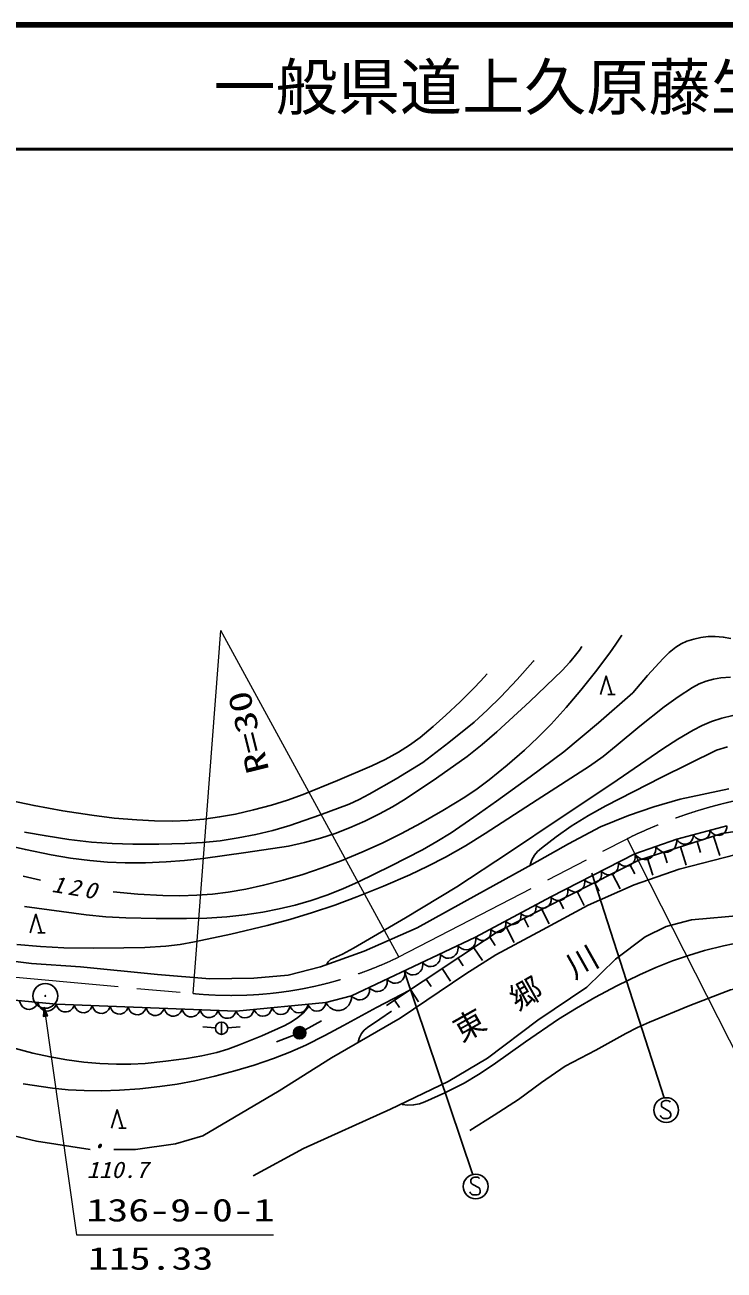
# Model space of a CAD drawing. Units: millimetres, scale not verified. Extents: x 40000 to 680000, y 20000 to 380000.
# Drawn here: x 201562 to 257825, y 279732 to 380000 of the extents above; entities that cross this region are included whole.
import ezdxf
from ezdxf.enums import TextEntityAlignment as Align

# ---------------------------------------------------------------- set-up
doc = ezdxf.new("R2010")
doc.units = ezdxf.units.MM
doc.header["$LTSCALE"] = 1000
doc.linetypes.add('CHAIN', pattern=[18.5, 12, -1.5, 3.5, -1.5])
for name, color, linetype, lineweight in [('M-BGD', 7, 'Continuous', 25), ('M-BGD-HTXT', 7, 'Continuous', 13), ('M-BMK', 2, 'CHAIN', 13), ('M-STR-STRC', 7, 'Continuous', 25), ('M-TTL', 2, 'Continuous', 140), ('M-TTL-LINE', 7, 'Continuous', 50)]:
    doc.layers.add(name, color=color, linetype=linetype, lineweight=lineweight)
doc.layers.add('M-BMK-SRVR', color=7, linetype='Continuous')
doc.layers.add('M-TTL-TXT', color=7, linetype='Continuous')
doc.styles.add('ＭＳ ゴシック', font='')
doc.styles.get('ＭＳ ゴシック').set_extended_font_data('MS Gothic')

# ---------------------------------------------------------------- blocks, each defined once
blk = doc.blocks.new('BUHIN2')
at = {"color": 3, "linetype": 'Continuous', "lineweight": 25}
for radius in [995, 30]:
    blk.add_circle((0, 0), radius, dxfattribs=at)
blk = doc.blocks.new('BUHIN7')
at = {"color": 7, "linetype": 'Continuous', "lineweight": 25}
blk.add_lwpolyline([(232, 677), (171, 730), (92, 756), (-15, 764), (-168, 745), (-293, 695), (-394, 608), (-446, 491), (-437, 376), (-423, 303), (-372, 208), (-296, 161), (282, -88), (352, -170), (407, -289), (411, -410), (387, -508), (328, -606), (180, -669), (-49, -696), (-150, -692), (-250, -659), (-338, -594), (-421, -488)], dxfattribs=at)
blk.add_circle((0, 0), 995, dxfattribs=at)
blk = doc.blocks.new('BUHIN10')
at = {"color": 7, "linetype": 'Continuous', "lineweight": 25}
blk.add_line((-58, 494), (58, -494), dxfattribs=at)
blk.add_circle((0, 0), 498, dxfattribs=at)
blk = doc.blocks.new('BUHIN12')
at = {"color": 7, "linetype": 'Continuous', "lineweight": 25}
for radius in [498, 440, 382, 322, 265, 195, 135, 77.5, 15]:
    blk.add_circle((0, 0), radius, dxfattribs=at)
blk = doc.blocks.new('BUHIN30')
at = {"color": 7, "linetype": 'Continuous', "lineweight": 25}
blk.add_lwpolyline([(-743, -20), (-682, -189), (-589, -332), (-440, -491), (-274, -576), (-98, -627), (132, -621), (305, -560), (466, -467), (606, -300), (688, -153), (743, 20)], dxfattribs=at)
blk = doc.blocks.new('BUHIN31')
at = {"color": 7, "linetype": 'Continuous', "lineweight": 25}
blk.add_lwpolyline([(-721, -57), (-654, -218), (-557, -352), (-403, -500), (-238, -574), (-64, -615), (160, -597), (325, -530), (477, -431), (605, -261), (677, -114), (721, 57)], dxfattribs=at)
blk = doc.blocks.new('BUHIN32')
at = {"color": 7, "linetype": 'Continuous', "lineweight": 25}
blk.add_lwpolyline([(-710, -151), (-622, -303), (-507, -424), (-335, -550), (-161, -602), (17, -620), (237, -573), (393, -484), (531, -366), (636, -180), (688, -24), (710, 151)], dxfattribs=at)
blk = doc.blocks.new('BUHIN34')
at = {"color": 7, "linetype": 'Continuous', "lineweight": 25}
blk.add_lwpolyline([(-668, -417), (-522, -540), (-361, -620), (-138, -686), (59, -674), (247, -626), (454, -497), (580, -348), (677, -176), (715, 52), (711, 230), (668, 417)], dxfattribs=at)
blk = doc.blocks.new('BUHIN35')
at = {"color": 7, "linetype": 'Continuous', "lineweight": 25}
blk.add_lwpolyline([(-563, -394), (-430, -494), (-286, -556), (-90, -603), (82, -584), (243, -534), (418, -412), (521, -277), (597, -123), (621, 78), (609, 233), (563, 394)], dxfattribs=at)
blk = doc.blocks.new('BUHIN36')
at = {"color": 7, "linetype": 'Continuous', "lineweight": 25}
blk.add_lwpolyline([(-632, -424), (-487, -538), (-328, -610), (-112, -666), (78, -649), (259, -597), (454, -465), (571, -318), (659, -149), (689, 73), (679, 245), (632, 424)], dxfattribs=at)
blk = doc.blocks.new('BUHIN37')
at = {"color": 7, "linetype": 'Continuous', "lineweight": 25}
blk.add_lwpolyline([(-800, -391), (-651, -545), (-478, -655), (-236, -755), (-13, -765), (204, -733), (452, -612), (611, -460), (740, -278), (810, -26), (826, 175), (800, 391)], dxfattribs=at)
blk = doc.blocks.new('BUHIN38')
at = {"color": 7, "linetype": 'Continuous', "lineweight": 25}
blk.add_lwpolyline([(-647, -255), (-540, -385), (-413, -480), (-230, -573), (-57, -595), (114, -583), (315, -504), (447, -396), (559, -262), (629, -70), (654, 86), (647, 255)], dxfattribs=at)
blk = doc.blocks.new('BUHIN101')
at = {"color": 7, "linetype": 'Continuous', "lineweight": 25}
blk.add_line((233, -724), (829, -654), dxfattribs=at)
blk.add_lwpolyline([(-367, -795), (-88, 745), (542, -688)], dxfattribs=at)

msp = doc.modelspace()

# ---------------------------------------------------------------- linework, layer by layer
at = {"layer": 'M-BGD'}
for p, q in [((254285, 317643), (258207, 318497)), ((250129, 316333), (252179, 317045)), ((252179, 317045), (254285, 317643)), ((247880, 315422), (250129, 316333)), ((257656, 314878), (264798, 316008)), ((245318, 314056), (247880, 315422)), ((250958, 312751), (257656, 314878)), ((254015, 314439), (258050, 315504)), ((242357, 312404), (245318, 314056)), ((250652, 313262), (254015, 314439)), ((255647, 314239), (255928, 313352)), ((256986, 314665), (257478, 313116)), ((243879, 309787), (250652, 313262)), ((251627, 312963), (252085, 311523)), ((252967, 313389), (253244, 312517)), ((254209, 312006), (258801, 313209)), ((254307, 313814), (254772, 312348)), ((237937, 309949), (242357, 312404)), ((239604, 306961), (250958, 312751)), ((250248, 312389), (250635, 311630)), ((250601, 310749), (254209, 312006)), ((247410, 310941), (247770, 310234)), ((248829, 311665), (249452, 310444)), ((233125, 307301), (237937, 309949)), ((245990, 310218), (246570, 309081)), ((246884, 309109), (250601, 310749)), ((237826, 306536), (243879, 309787)), ((243221, 307141), (246884, 309109)), ((244571, 309494), (244914, 308823)), ((241733, 308047), (242096, 307335)), ((243152, 308771), (243740, 307618)), ((253177, 307393), (255199, 307939)), ((255199, 307939), (259409, 308322)), ((228855, 305422), (233125, 307301)), ((230671, 301048), (239604, 306961)), ((239450, 305119), (243221, 307141)), ((240314, 307323), (240936, 306102)), ((251482, 306573), (253177, 307393)), ((227849, 301828), (237826, 306536)), ((238966, 306539), (239405, 305875)), ((249077, 304769), (251482, 306573)), ((225353, 304141), (228855, 305422)), ((236414, 304849), (236819, 304238)), ((237044, 303588), (239450, 305119)), ((237690, 305694), (238379, 304653)), ((198990, 304796), (202093, 304426)), ((202093, 304426), (206022, 304141)), ((206022, 304141), (212221, 303543)), ((222734, 303486), (225353, 304141)), ((235138, 304005), (235798, 303007)), ((246781, 302527), (249077, 304769)), ((212221, 303543), (216435, 303173)), ((216435, 303173), (219972, 303230)), ((219972, 303230), (222734, 303486)), ((231753, 300006), (237044, 303588)), ((233861, 303160), (234249, 302574)), ((196696, 301828), (204094, 301156)), ((225785, 301268), (227849, 301828)), ((232585, 302315), (233237, 301330)), ((242845, 299849), (246781, 302527)), ((204094, 301156), (218555, 300595)), ((218555, 300595), (225785, 301268)), ((231309, 301470), (231708, 300868)), ((226232, 296836), (231753, 300006)), ((238800, 296788), (242845, 299849)), ((216889, 299243), (215892, 299320)), ((217886, 299244), (218883, 299322)), ((224112, 299080), (225431, 299794)), ((223207, 298660), (221809, 298117)), ((222022, 294157), (226232, 296836)), ((235630, 294929), (238800, 296788)), ((230983, 292688), (235630, 294929)), ((215878, 290549), (222022, 294157)), ((223986, 289517), (230983, 292688)), ((198229, 291122), (202485, 290112)), ((202485, 290112), (206804, 289456)), ((210466, 289456), (213691, 289894)), ((213691, 289894), (215878, 290549)), ((208720, 289456), (210466, 289456)), ((219941, 287331), (223986, 289517))]:
    msp.add_line(p, q, dxfattribs=at)
for points in [[(199565, 314061), (201609, 313587), (203666, 313173), (205223, 312908), (206798, 312702), (208211, 312588), (209639, 312534), (211278, 312537), (212927, 312599), (214412, 312709), (215900, 312879), (219342, 313346), (222776, 313872), (224061, 314161), (225343, 314511), (226519, 314895), (227685, 315340), (228904, 315870), (230109, 316459), (231143, 317025), (232154, 317648), (234672, 319337), (237158, 321078), (238360, 322053), (239532, 323082), (242181, 325519), (244794, 328006), (245407, 328674), (245974, 329381), (246183, 329661), (246391, 329943)], [(201540, 309019), (206493, 308328), (208084, 308183), (209689, 308097), (212128, 308035), (214576, 308032), (216193, 308078), (217809, 308183), (219260, 308340), (220704, 308557), (222009, 308810), (223310, 309125), (224595, 309499), (225861, 309930), (227151, 310441), (228418, 311006), (230994, 312266), (233553, 313585), (234719, 314240), (235863, 314952), (237696, 316198), (239505, 317501), (242233, 319462), (244920, 321467), (247719, 323813), (250474, 326203), (251671, 327609), (252917, 328980), (253408, 329452), (253945, 329885), (254368, 330149), (254830, 330364), (255382, 330549), (255962, 330680), (256539, 330753), (257118, 330765), (257752, 330702), (258377, 330579)], [(208676, 310191), (210655, 310016), (212651, 309899), (214021, 309878), (215399, 309917), (216654, 310014), (217913, 310172), (219344, 310417), (220763, 310722), (222342, 311126), (223914, 311591), (225478, 312114), (227024, 312694), (228679, 313376), (230310, 314114), (231875, 314894), (233412, 315727), (235194, 316740), (236953, 317809), (237956, 318482), (238931, 319209), (240359, 320381), (241756, 321607), (242845, 322621), (243898, 323684), (245112, 325038), (246289, 326441), (247489, 327916), (248640, 329426), (249121, 330134), (249587, 330863)], [(201532, 314992), (203265, 314690), (205093, 314414), (206927, 314197), (208581, 314079), (210248, 314020), (212334, 314020), (214420, 314080), (215856, 314162), (217286, 314304), (218715, 314528), (220145, 314814), (221518, 315138), (222884, 315523), (225271, 316358), (227646, 317253), (228463, 317622), (229263, 318050), (231448, 319300), (233596, 320599), (235664, 322204), (237701, 323862), (238796, 324854), (239849, 325890), (241164, 327289), (242431, 328724), (242477, 328777), (242523, 328829)], [(199051, 317820), (202306, 317132), (204611, 316715), (206937, 316355), (208753, 316136), (210574, 315976), (212000, 315904), (213437, 315893), (214693, 315941), (215955, 316050), (217228, 316222), (218496, 316453), (219958, 316786), (221406, 317176), (222684, 317575), (223942, 318030), (226711, 319148), (229466, 320326), (230551, 320860), (231616, 321451), (232501, 322011), (233360, 322626), (234419, 323494), (235446, 324416), (236585, 325478), (237688, 326589), (238225, 327164), (238758, 327745)], [(200920, 305943), (202811, 305784), (204706, 305684), (207113, 305647), (209533, 305670), (211214, 305717), (212890, 305824), (214049, 305959), (215199, 306154), (218130, 306785), (221047, 307475), (222879, 307968), (224705, 308522), (226494, 309122), (228264, 309778), (230410, 310647), (232536, 311572), (233983, 312251), (235402, 312983), (237013, 313907), (238604, 314889), (242794, 317596), (246987, 320313), (248082, 321097), (249149, 321935), (251053, 323536), (253001, 325096), (254123, 325897), (255288, 326655), (255829, 326934), (256396, 327158), (256974, 327323), (257573, 327431), (258337, 327487)], [(225821, 304307), (225971, 304551), (226165, 304750), (227112, 305174), (228017, 305645), (232182, 308094), (236328, 310601), (240488, 313345), (244643, 316115), (248780, 318885), (252902, 321706), (254102, 322489), (255334, 323220), (256056, 323585), (256802, 323895), (257656, 324167), (258529, 324382)], [(242230, 312360), (242367, 312760), (242558, 313137), (242811, 313437), (243121, 313708), (244312, 314626), (245527, 315487), (246907, 316328), (248318, 317118), (252760, 319385), (257222, 321597), (258092, 321865)], [(201432, 311446), (202823, 311137)], [(231926, 293056), (232381, 293013), (232840, 293030), (233302, 293131), (233757, 293294), (235355, 294016), (236897, 294777), (238075, 295493), (239231, 296265), (241852, 298119), (244512, 299926), (245948, 300828), (247416, 301679), (249204, 302618), (251020, 303505), (252340, 304102), (253682, 304644), (254949, 305076), (256244, 305454), (257779, 305832), (259336, 306154)], [(237369, 290982), (239337, 292204), (241273, 293478), (243144, 294836), (245046, 296141), (247493, 297429), (249921, 298776), (250848, 299263), (251812, 299701), (255065, 301027), (258341, 302298), (259273, 302486), (260225, 302616), (261688, 302739), (263164, 302813)], [(201408, 294718), (203778, 294370), (205049, 294246), (206327, 294183), (207747, 294170), (209165, 294219), (210798, 294336), (212424, 294513), (213825, 294715), (215230, 294980), (216839, 295345), (218442, 295771), (220010, 296246), (221559, 296778), (222882, 297288), (224180, 297853), (225700, 298610), (227194, 299420), (229854, 300871), (232547, 302278)], [(225785, 301268), (225927, 301051), (226105, 300884), (226368, 300711), (226629, 300649), (226892, 300638), (227212, 300724), (227434, 300868), (227628, 301053), (227767, 301335), (227831, 301569), (227849, 301828)], [(200798, 297580), (202189, 297207), (203592, 296892), (204937, 296651), (206294, 296469), (207600, 296355), (208919, 296301), (210079, 296306), (211245, 296372), (212901, 296546), (214564, 296781), (215798, 296990), (217017, 297257), (217895, 297518), (218763, 297839), (220630, 298606), (222473, 299429), (223022, 299720), (223535, 300061), (223968, 300455), (224361, 300895), (224374, 300910), (224394, 300933)], [(228388, 298111), (228485, 298457), (228636, 298771), (228863, 299040), (229142, 299275), (230111, 299949), (231053, 300593)]]:
    msp.add_lwpolyline(points, dxfattribs=at)
at = {"layer": 'M-BGD-HTXT'}
for p, q in [((215092, 302009), (217334, 331247)), ((231651, 304947), (217334, 331247)), ((250038, 314467), (260923, 292938)), ((203105, 300909), (205705, 282568)), ((205705, 282568), (221559, 282568))]:
    msp.add_line(p, q, dxfattribs=at)
for points in [[(203105, 300909), (203025, 300140), (203396, 300193)], [(203127, 300757), (203334, 300231), (203074, 300195)], [(203137, 300683), (203302, 300255), (203098, 300226)], [(203148, 300607), (203270, 300279), (203122, 300258)], [(203158, 300532), (203238, 300303), (203145, 300290)]]:
    msp.add_lwpolyline(points, close=True, dxfattribs=at)
for points in [[(203116, 300833), (203365, 300208), (203050, 300163), (203116, 300831)], [(203188, 300324), (203169, 300456), (203207, 300327), (203169, 300322), (203169, 300456)]]:
    msp.add_lwpolyline(points, dxfattribs=at)
at = {"layer": 'M-BMK'}
for p, q in [((231651, 304947), (250038, 314467)), ((197124, 303644), (215091, 302009))]:
    msp.add_line(p, q, dxfattribs=at)
for centre, radius, start, end in [((267230, 279428), 39030, 92.33966, 116.13538), ((218155, 332875), 31018, 264.33124, 295.79089)]:
    msp.add_arc(centre, radius, start, end, dxfattribs=at)
at = {"layer": 'M-STR-STRC'}
for p, q in [((247196, 311685), (253001, 293603)), ((232077, 303823), (237580, 287495))]:
    msp.add_line(p, q, dxfattribs=at)
at = {"layer": 'M-TTL'}
msp.add_line((680000, 380000), (40000, 380000), dxfattribs=at)
at = {"layer": 'M-TTL-LINE'}
msp.add_line((40000, 370000), (680000, 370000), dxfattribs=at)

# ---------------------------------------------------------------- block references
at = {"layer": 'M-BGD', "rotation": 353.27412}
for name, p in [('BUHIN101', (248325, 326818)), ('BUHIN38', (254687, 314617)), ('BUHIN38', (256032, 314972)), ('BUHIN38', (257378, 315327)), ('BUHIN37', (251493, 313556)), ('BUHIN37', (253174, 314145)), ('BUHIN36', (249975, 312915)), ('BUHIN36', (247265, 311525)), ('BUHIN36', (248620, 312220)), ('BUHIN36', (245911, 310830)), ('BUHIN35', (243274, 309462)), ('BUHIN36', (244556, 310135)), ('BUHIN35', (242063, 308812)), ('BUHIN101', (202447, 307634)), ('BUHIN35', (239642, 307512)), ('BUHIN35', (240853, 308162)), ('BUHIN35', (238431, 306861)), ('BUHIN34', (235688, 305528)), ('BUHIN34', (237113, 306200)), ('BUHIN34', (234263, 304855)), ('BUHIN34', (231412, 303510)), ('BUHIN34', (232838, 304182)), ('BUHIN34', (229987, 302837)), ('BUHIN34', (228562, 302165)), ('BUHIN30', (201875, 301358)), ('BUHIN30', (203354, 301223)), ('BUHIN31', (204817, 301128)), ('BUHIN31', (206263, 301072)), ('BUHIN31', (207709, 301016)), ('BUHIN31', (209155, 300960)), ('BUHIN31', (210601, 300904)), ('BUHIN31', (212047, 300848)), ('BUHIN31', (213493, 300791)), ('BUHIN31', (214939, 300735)), ('BUHIN31', (216386, 300679)), ('BUHIN32', (219278, 300663)), ('BUHIN32', (220724, 300797)), ('BUHIN32', (222170, 300932)), ('BUHIN32', (223616, 301066)), ('BUHIN32', (225062, 301201)), ('BUHIN31', (217832, 300623)), ('BUHIN10', (217388, 299205)), ('BUHIN12', (223673, 298841)), ('BUHIN101', (208974, 291894))]:
    msp.add_blockref(name, p, dxfattribs=at)
at = {"layer": 'M-BMK-SRVR', "rotation": 353.27412}
msp.add_blockref('BUHIN2', (203207, 301811), dxfattribs=at)
at = {"layer": 'M-STR-STRC', "rotation": 353.27412}
for p in [(253169, 292621), (237834, 286466)]:
    msp.add_blockref('BUHIN7', p, dxfattribs=at)

# ---------------------------------------------------------------- texts
at = {"layer": 'M-BGD-HTXT', "style": 'ＭＳ ゴシック', "width": 1.35}
msp.add_text('R=30', height=1833, rotation=104, dxfattribs=at).set_placement((221764, 320122), align=Align.BOTTOM_LEFT)
at = {"layer": 'M-BGD-HTXT', "style": 'ＭＳ ゴシック', "oblique": 15}
for s, width, p in [('・', 0.85, (206655, 288645)), ('110.7', 1.1, (206536, 286755))]:
    msp.add_text(s, height=1320, dxfattribs=dict(at, width=width)).set_placement(p, align=Align.BOTTOM_LEFT)
at = {"layer": 'M-BGD-HTXT', "style": 'ＭＳ ゴシック', "width": 1.35}
for s, p in [('136-9-0-1', (206512, 283097)), ('115.33', (206630, 279212))]:
    msp.add_text(s, height=1833, dxfattribs=at).set_placement(p, align=Align.BOTTOM_LEFT)
at = {"layer": 'M-BGD-HTXT', "attachment_point": 7, "style": 'ＭＳ ゴシック'}
for s, insert, char_height, rotation in [('\\T1.33;\\W1.1;\\Q15;120', (203645, 310174), 1320, 350.6), ('\\T2.08;東郷川', (236801, 297853), 1833, 29.4)]:
    msp.add_mtext(s, dxfattribs=dict(at, insert=insert, char_height=char_height, rotation=rotation))
at = {"layer": 'M-TTL-TXT', "style": 'ＭＳ ゴシック'}
msp.add_text('一般県道上久原藤生(停)線', height=3666, dxfattribs=at).set_placement((216734, 375000), align=Align.MIDDLE_LEFT)

doc.saveas('drawing.dxf')
